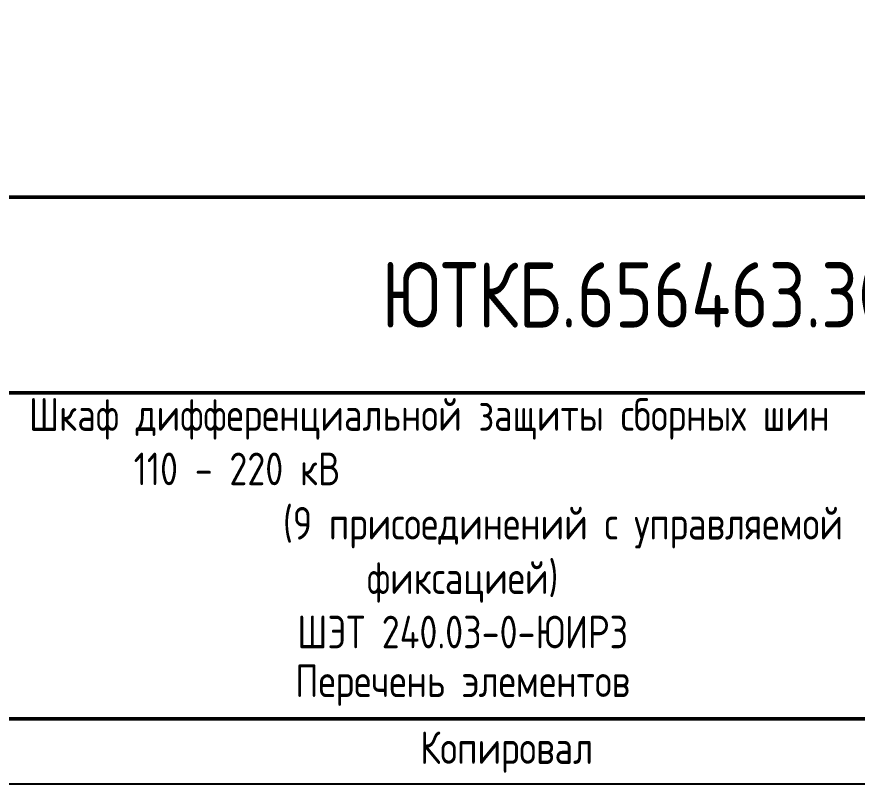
# Model space of a CAD drawing. Header units: millimetres. Extents: x -997 to 6341, y -90 to 618.
# Drawn here: x -334.2 to -269.8, y 0 to 58.8 of the extents above; entities that cross this region are included whole.
import ezdxf

# ---------------------------------------------------------------- set-up
doc = ezdxf.new("R2010")
doc.units = ezdxf.units.MM
doc.styles.add('Gost_type_A', font='GOST_A.TTF')

# ---------------------------------------------------------------- blocks, each defined once
blk = doc.blocks.new('Формат_А4')
blk.add_lwpolyline([(0, 297), (0, 0), (-210, 0), (-210, 297)], close=True)
at = {"lineweight": 50}
blk.add_lwpolyline([(-190, 292), (-5, 292), (-5, 5), (-190, 5)], close=True, dxfattribs=at)
blk = doc.blocks.new('Штамп большой нижний текстовый')
at = {"lineweight": 50}
for points in [[(-120, 25), (0, 25), (0, 40), (-120, 40)], [(-120, 25), (-50, 25), (-50, 0), (-120, 0)]]:
    blk.add_lwpolyline(points, close=True, dxfattribs=at)
at = {"insert": (-75, -2.535), "char_height": 2.5, "width": 13.12023, "attachment_point": 6, "style": 'Gost_type_A'}
blk.add_mtext('Копировал', dxfattribs=at)

msp = doc.modelspace()

# ---------------------------------------------------------------- block references
for name, p in [('Формат_А4', (-210, 0)), ('Штамп большой нижний текстовый', (-215, 5))]:
    msp.add_blockref(name, p)

# ---------------------------------------------------------------- texts
at = {"style": 'Gost_type_A'}
for s, insert, char_height, width, attachment_point in [('ЮТКБ.656463.300-003ПЭ3', (-275, 37.5), 5, 120, 5), ('Шкаф дифференциальной защиты сборных шин            110 - 220 кВ                                               (9 присоединений с управляемой фиксацией) \\PШЭТ 240.03-0-ЮИРЗ ', (-300, 20), 2.5, 68, 5), ('Перечень элементов', (-300, 6), 2.5, 70, 8)]:
    msp.add_mtext(s, dxfattribs=dict(at, insert=insert, char_height=char_height, width=width, attachment_point=attachment_point))

doc.saveas('drawing.dxf')
